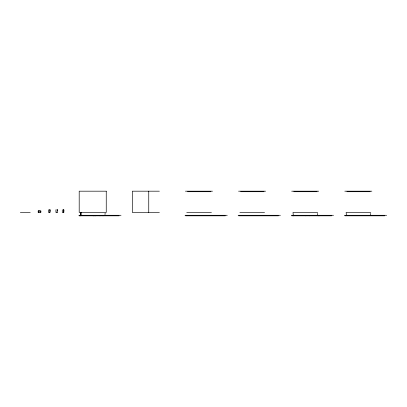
<?xml version="1.0" encoding="UTF-8"?>
<svg xmlns="http://www.w3.org/2000/svg" width="407" height="407" viewBox="0 0 407 407"><rect width="100%" height="100%" fill="white"/><g stroke="black" fill="none" stroke-linecap="round" stroke-linejoin="round"><path stroke-width="0.61" d="M49.557 210.114L49.557 209.778M56.965 210.114L56.97 209.778M63.314 210.114L63.314 209.778M81.059 215.283L81.278 212.434M105.001 214.57L105.123 213.146M317.435 215.283L317.597 213.385M370.558 215.283L370.721 213.385M305.789 215.817L306.705 215.283M39.25 210.867L38.93 210.882A1.267 0.631 69.9 0 0 38.609 211.08M159.371 191.183L132.321 191.183L132.321 212.434L159.371 212.434M185.444 191.183L212.485 191.183M238.568 191.183L265.608 191.183M291.692 191.183L318.732 191.183M344.815 191.183L371.856 191.183M187.515 191.717L210.902 191.717M240.639 191.717L264.026 191.717M293.762 191.717L317.15 191.717M346.886 191.717L370.268 191.717M49.69 209.778L50.025 209.778M57.102 209.778L57.438 209.778M63.446 209.778L63.782 209.778M38.207 210.867L40.863 210.867L40.863 212.434L38.207 212.434L38.207 211.396L38.543 211.396L38.543 212.439L38.207 212.434M40.069 211.396L40.863 211.396M50.056 211.64L49.568 211.64L49.557 212.434M63.813 211.64L63.324 211.64L63.314 212.434M20.35 212.434L30.225 212.434M186.747 212.434L211.426 212.434M239.871 212.434L264.55 212.434M317.674 212.434L292.994 212.434L293.299 215.283M370.797 212.434L346.118 212.434L346.423 215.283M78.775 215.283L121.021 215.283M185.022 215.283L227.269 215.283M238.146 215.283L280.398 215.283M291.27 215.283L333.521 215.283M344.393 215.283L386.645 215.283M119.098 215.817L79.324 215.817L79.304 215.283M185.572 215.817L225.346 215.817M238.68 215.817L278.469 215.817M291.804 215.817L331.598 215.817M344.927 215.817L384.686 215.817M38.207 211.396L38.543 211.396M49.639 210.124L49.847 210.195A1.267 0.631 -20.1 0 1 50.061 210.48L50.086 210.821M316.982 215.496L318.498 215.817M293.06 215.283L293.793 215.817M308.862 215.283L309.529 215.817M292.872 215.283L293.411 215.817M318.879 215.283L319.398 215.817M80.5 212.434L80.84 215.817M80.581 212.434L80.83 215.283M63.843 210.821L63.828 210.521A1.267 0.631 -20.1 0 0 63.624 210.18M57.499 210.821L57.484 210.521A1.267 0.631 -20.1 0 0 57.28 210.18M148.748 191.183L148.748 212.434M103.18 215.283L103.18 215.817M102.706 215.283L102.706 215.817M100.88 215.283L100.88 215.817M99.242 215.283L99.216 215.817M95.828 215.283L95.828 215.817M95.34 215.283L95.34 215.817M94.689 215.283L94.689 215.817M93.986 215.283L93.986 215.817M93.498 215.283L93.498 215.817M93.086 215.283L93.086 215.817M80.118 215.283L80.118 215.817M79.838 215.283L79.838 215.817M79.446 215.283L79.446 215.817M63.843 209.778L63.843 212.434L62.276 212.434L62.276 209.778M57.499 209.778L57.499 210.912M56.965 212.434L56.965 211.64L57.463 211.64L57.499 212.434L55.927 212.434L55.927 209.778M50.086 209.778L50.086 212.434L48.519 212.434L48.519 209.778M40.069 210.897L40.069 212.434M38.207 210.923L38.207 211.264M106.247 191.183L106.247 212.434L79.197 212.434L79.197 191.183L106.247 191.183"/></g></svg>
